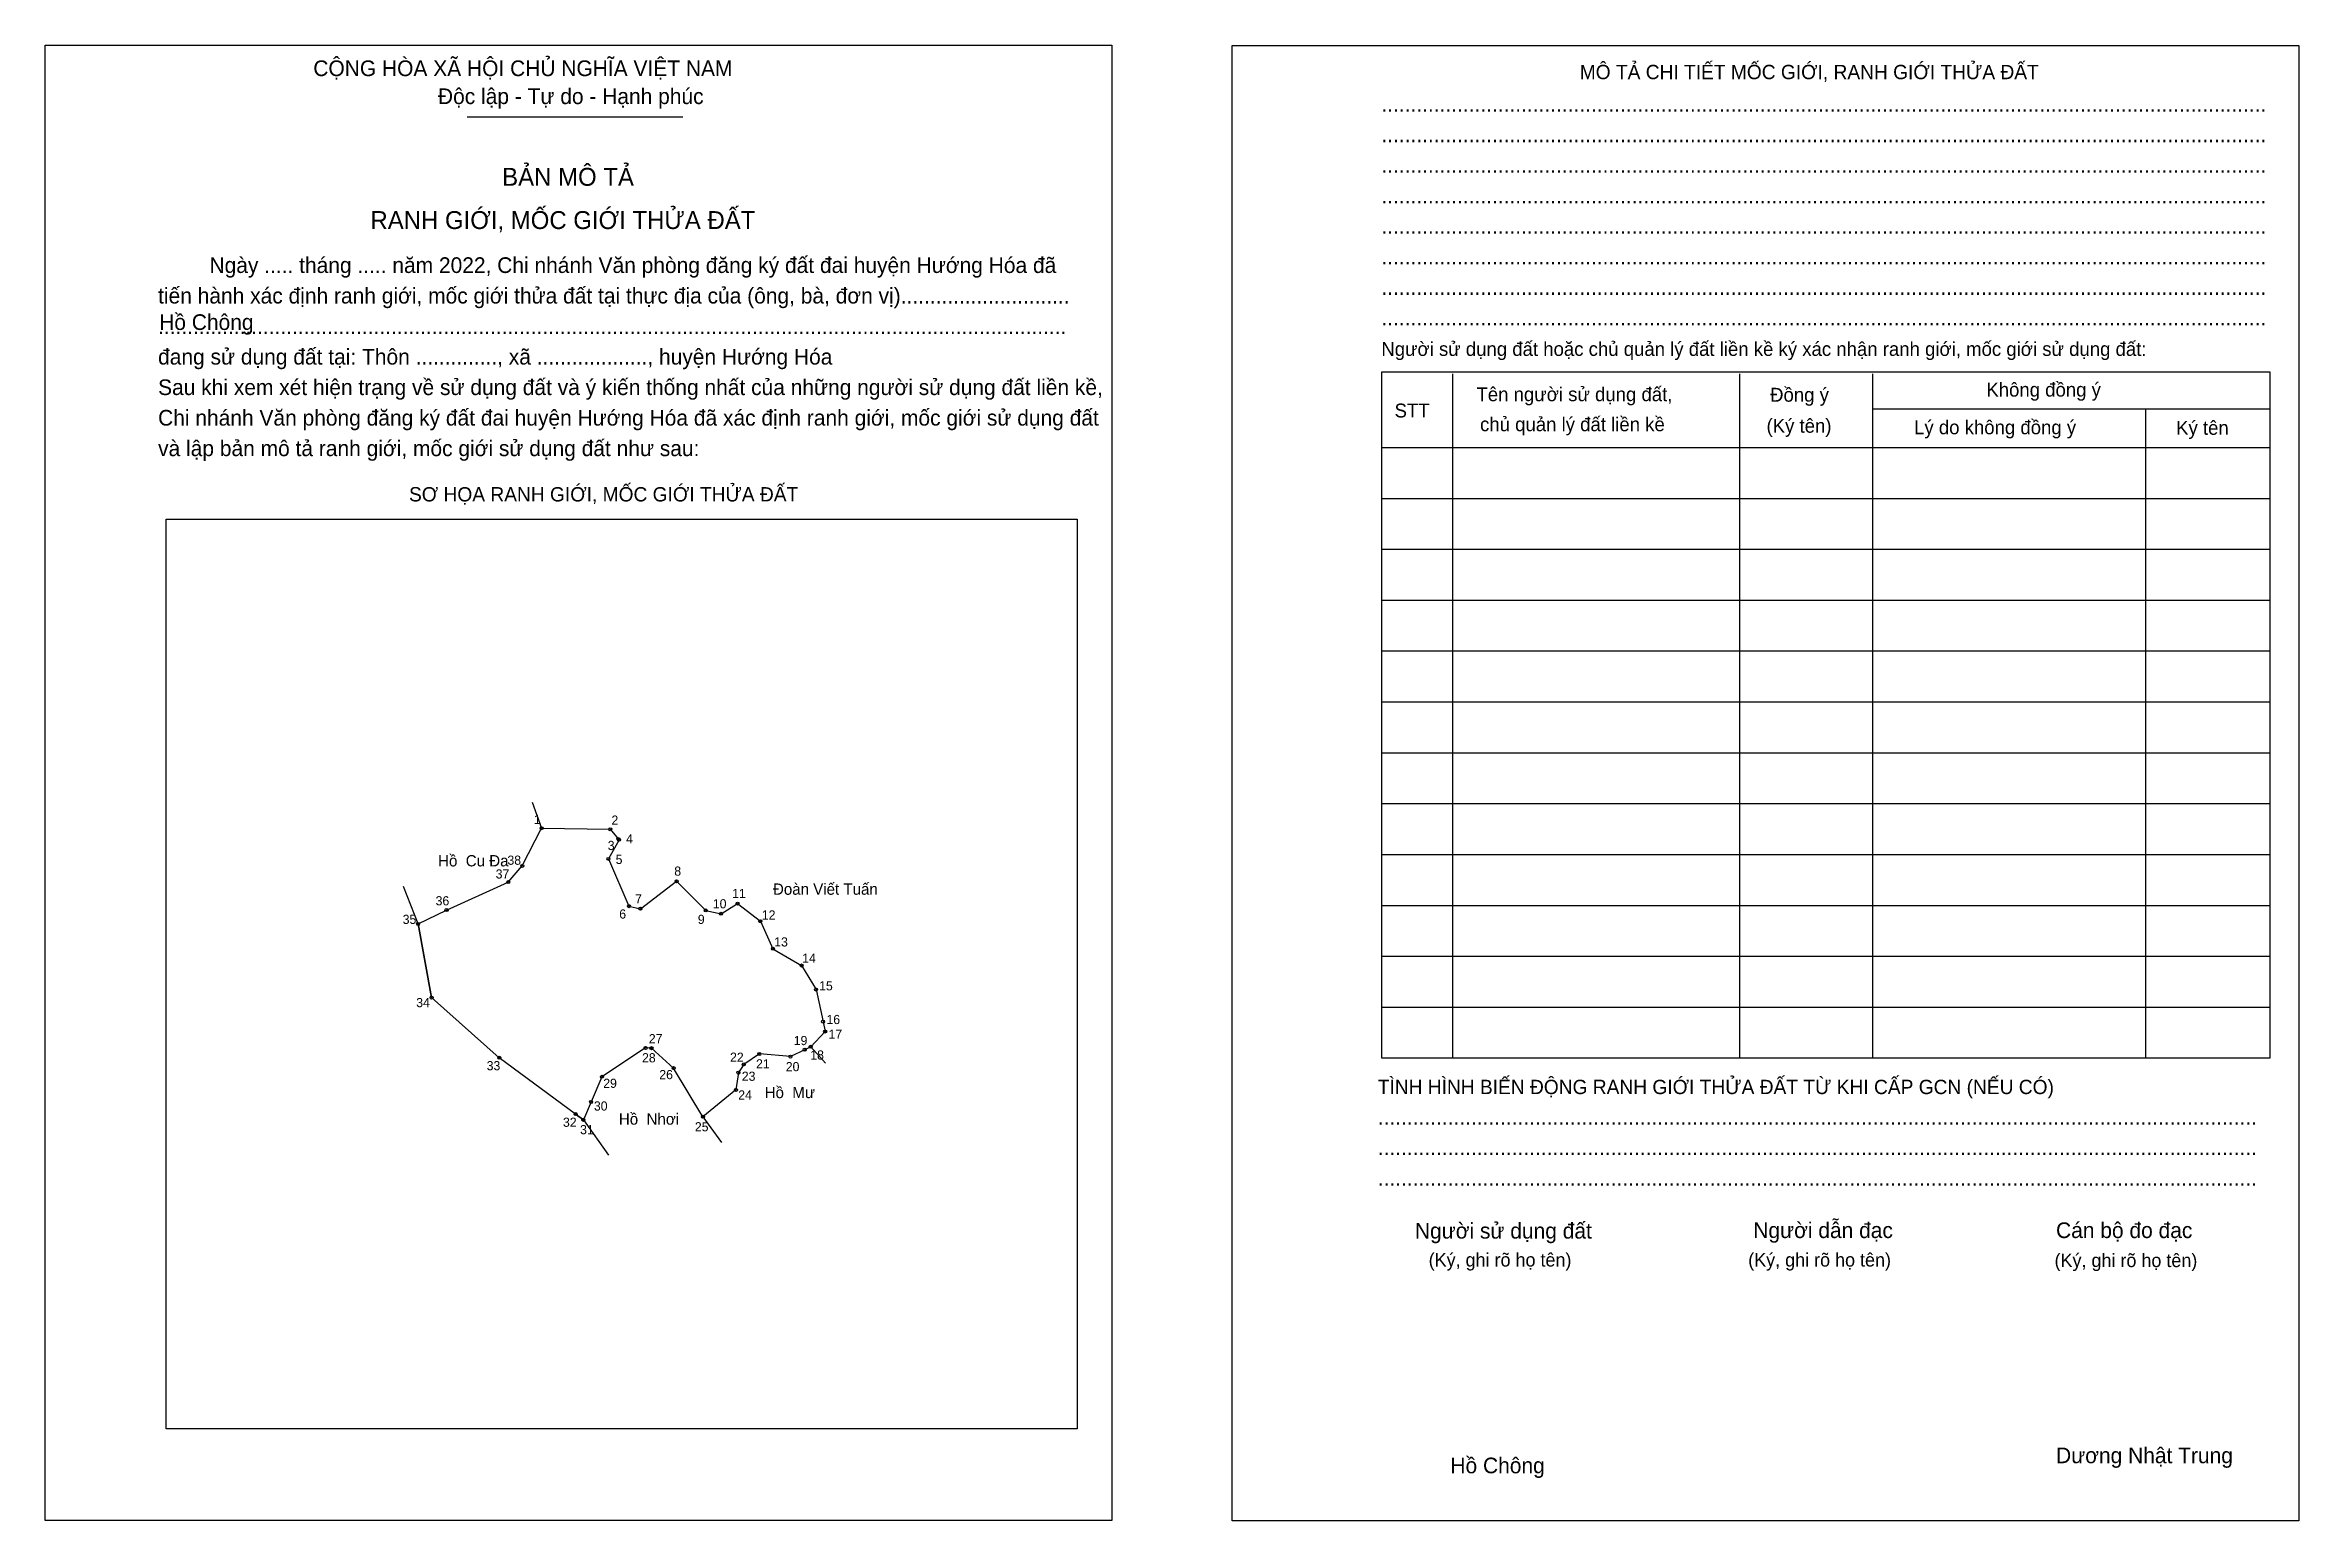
# Model space of a CAD drawing. Extents: x 545400 to 546359, y 1835564 to 1836192.
import ezdxf

# ---------------------------------------------------------------- set-up
doc = ezdxf.new("R2010")
doc.units = 0
for name, color, linetype in [('Level 1', 7, 'Continuous'), ('Level 10', 7, 'Continuous'), ('Level 11', 7, 'Continuous'), ('Level 12', 7, 'Continuous'), ('Level 2', 7, 'Continuous'), ('Level 25', 7, 'Continuous'), ('Level 55', 7, 'Continuous'), ('Level 6', 7, 'Continuous'), ('Level 9', 7, 'Continuous')]:
    doc.layers.add(name, color=color, linetype=linetype)

msp = doc.modelspace()

# ---------------------------------------------------------------- linework, layer by layer
at = {"layer": 'Level 1'}
for p, q in [((545399.89, 1836191.66), (545399.89, 1836191.66)), ((545904.77, 1836191.44), (545904.77, 1836191.44)), ((545579.45, 1836161.14), (545671.22, 1836161.14)), ((545998.58, 1836051.84), (545998.58, 1835760.73)), ((546120.65, 1836051.84), (546120.65, 1835760.73)), ((546177.14, 1836051.84), (546177.14, 1835760.73)), ((546177.14, 1836036.9), (546346.39, 1836036.9)), ((546293.37, 1836036.9), (546293.37, 1835760.73)), ((545968.28, 1836020.45), (546346.39, 1836020.45)), ((545968.28, 1835998.81), (546346.39, 1835998.81)), ((545451.42, 1835989.94), (545451.42, 1835989.94)), ((545968.28, 1835977.17), (546346.39, 1835977.17)), ((545968.28, 1835955.52), (546346.39, 1835955.52)), ((545968.28, 1835933.88), (546346.39, 1835933.88)), ((545968.28, 1835912.23), (546346.39, 1835912.23)), ((545968.28, 1835890.59), (546346.39, 1835890.59)), ((545968.28, 1835868.95), (546346.39, 1835868.95)), ((545968.28, 1835847.3), (546346.39, 1835847.3)), ((545968.28, 1835825.66), (546346.39, 1835825.66)), ((545968.28, 1835804.02), (546346.39, 1835804.02)), ((545968.28, 1835782.37), (546346.39, 1835782.37)), ((545838.85, 1835602.94), (545838.85, 1835602.94)), ((545853.69, 1835563.99), (545853.69, 1835563.99)), ((546358.58, 1835563.77), (546358.58, 1835563.77))]:
    msp.add_line(p, q, dxfattribs=at)
for points in [[(546346.39, 1836052.49), (545968.28, 1836052.49), (545968.28, 1835760.73), (546346.39, 1835760.73)], [(545451.42, 1835989.94), (545838.85, 1835989.94), (545838.85, 1835602.94), (545451.42, 1835602.94)]]:
    msp.add_lwpolyline(points, close=True, dxfattribs=at)
at = {"layer": 'Level 10'}
msp.add_line((545607.09, 1835869.59), (545611.07, 1835858.46), dxfattribs=at)
msp.add_lwpolyline([(545558.56, 1835817.74), (545570.63, 1835823.68), (545596.9, 1835835.56), (545602.86, 1835842.46), (545611.07, 1835858.46), (545640.28, 1835858.01), (545643.72, 1835853.94), (545644.05, 1835853.55), (545639.52, 1835845.42), (545648.22, 1835825.32), (545653.11, 1835824.22), (545668.51, 1835835.91), (545680.92, 1835823.5), (545687.44, 1835822.07), (545694.45, 1835826.42), (545704.14, 1835818.9), (545709.48, 1835807.21), (545721.66, 1835800.08), (545727.81, 1835789.84), (545730.8, 1835776.17), (545731.71, 1835772), (545725.54, 1835765.5), (545723, 1835764.26), (545716.94, 1835761.29), (545703.76, 1835762.42), (545697.09, 1835758.02), (545694.83, 1835754.48), (545693.75, 1835747.14), (545679.72, 1835735.72), (545667.26, 1835756.41), (545657.84, 1835764.91), (545655.34, 1835764.98), (545636.76, 1835752.74), (545632.14, 1835742.02), (545628.86, 1835734.42), (545625.52, 1835736.88), (545593.09, 1835760.81), (545564.32, 1835786.41)], close=True, dxfattribs=at)
at = {"layer": 'Level 11'}
for p, q in [((545558.56, 1835817.74), (545552.36, 1835833.63)), ((545725.54, 1835765.5), (545731.87, 1835758.49)), ((545628.86, 1835734.42), (545639.58, 1835719.33)), ((545679.72, 1835735.72), (545687.63, 1835724.79))]:
    msp.add_line(p, q, dxfattribs=at)
for centre in [(545611.07, 1835858.46), (545640.28, 1835858.01), (545643.72, 1835853.94), (545644.05, 1835853.55), (545602.86, 1835842.46), (545639.52, 1835845.42), (545596.9, 1835835.56), (545668.51, 1835835.91), (545570.63, 1835823.68), (545648.22, 1835825.32), (545653.11, 1835824.22), (545680.92, 1835823.5), (545687.44, 1835822.07), (545694.45, 1835826.42), (545704.14, 1835818.9), (545558.56, 1835817.74), (545558.56, 1835817.74), (545709.48, 1835807.21), (545721.66, 1835800.08), (545727.81, 1835789.84), (545564.32, 1835786.41), (545730.8, 1835776.17), (545731.71, 1835772), (545593.09, 1835760.81), (545655.34, 1835764.98), (545657.84, 1835764.91), (545703.76, 1835762.42), (545716.94, 1835761.29), (545723, 1835764.26), (545725.54, 1835765.5), (545636.76, 1835752.74), (545667.26, 1835756.41), (545694.83, 1835754.48), (545697.09, 1835758.02), (545632.14, 1835742.02), (545693.75, 1835747.14), (545625.52, 1835736.88), (545628.86, 1835734.42), (545679.72, 1835735.72)]:
    msp.add_circle(centre, 0.649, dxfattribs=at)
at = {"layer": 'Level 2'}
for points in [[(545399.89, 1836191.65), (545853.7, 1836191.65), (545853.7, 1835563.99), (545399.89, 1835563.99)], [(545904.78, 1836191.44), (546358.58, 1836191.44), (546358.58, 1835563.77), (545904.78, 1835563.77)]]:
    msp.add_lwpolyline(points, close=True, dxfattribs=at)
at = {"layer": 'Level 25'}
for p, q in [((545602.86, 1835842.46), (545611.07, 1835858.46)), ((545611.07, 1835858.46), (545640.28, 1835858.01)), ((545558.56, 1835817.74), (545564.32, 1835786.41)), ((545564.32, 1835786.41), (545593.09, 1835760.81)), ((545657.84, 1835764.91), (545655.34, 1835764.98)), ((545667.26, 1835756.41), (545657.84, 1835764.91)), ((545716.94, 1835761.29), (545703.76, 1835762.42)), ((545693.75, 1835747.14), (545679.72, 1835735.72)), ((545625.52, 1835736.88), (545628.86, 1835734.42))]:
    msp.add_line(p, q, dxfattribs=at)

# ---------------------------------------------------------------- texts
at = {"layer": 'Level 1'}
for s, height, p in [('CỘNG HÒA XÃ HỘI CHỦ NGHĨA VIỆT NAM', 6.6659, (545513.98, 1836178.45)), ('MÔ TẢ CHI TIẾT MỐC GIỚI, RANH GIỚI THỬA ĐẤT', 6.0945, (546052.67, 1836177.14)), ('Độc lập - Tự do - Hạnh phúc', 6.6659, (545567, 1836166.55)), ('........................................................................................................................................................', 6.66589, (545968.28, 1836163.3)), ('........................................................................................................................................................', 6.66589, (545968.28, 1836150.32)), ('BẢN MÔ TẢ', 7.619, (545594.32, 1836131.79)), ('........................................................................................................................................................', 6.66589, (545968.28, 1836137.33)), ('RANH GIỚI, MỐC GIỚI THỬA ĐẤT', 7.619, (545538.29, 1836113.39)), ('........................................................................................................................................................', 6.66589, (545968.28, 1836124.34)), ('........................................................................................................................................................', 6.66589, (545968.28, 1836111.36)), ('Ngày ..... tháng ..... năm 2022, Chi nhánh Văn phòng đăng ký đất đai huyện Hướng Hóa đã', 6.6659, (545469.82, 1836094.69)), ('........................................................................................................................................................', 6.66589, (545968.28, 1836098.37)), ('tiến hành xác định ranh giới, mốc giới thửa đất tại thực địa của (ông, bà, đơn vị).............................', 6.66589, (545447.96, 1836081.7)), ('........................................................................................................................................................', 6.66589, (545968.28, 1836085.38)), ('............................................................................................................................................................', 6.66589, (545447.96, 1836068.72)), ('........................................................................................................................................................', 6.66589, (545968.28, 1836072.4)), ('đang sử dụng đất tại: Thôn .............., xã ..................., huyện Hướng Hóa', 6.6659, (545447.96, 1836055.73)), ('Người sử dụng đất hoặc chủ quản lý đất liền kề ký xác nhận ranh giới, mốc giới sử dụng đất:', 5.9047, (545968.28, 1836059.41)), ('Sau khi xem xét hiện trạng về sử dụng đất và ý kiến thống nhất của những người sử dụng đất liền kề,', 6.6659, (545447.96, 1836042.75)), ('Tên người sử dụng đất,', 5.9047, (546008.75, 1836040.15)), ('Đồng ý', 5.905, (546133.64, 1836039.93)), ('Không đồng ý', 5.9047, (546225.62, 1836042.1)), ('Chi nhánh Văn phòng đăng ký đất đai huyện Hướng Hóa đã xác định ranh giới, mốc giới sử dụng đất', 6.6659, (545447.96, 1836029.76)), ('STT', 5.905, (545973.91, 1836033.22)), ('chủ quản lý đất liền kề', 5.9047, (546010.27, 1836027.38)), ('(Ký tên)', 5.905, (546132.12, 1836026.73)), ('Lý do không đồng ý', 5.9047, (546194.89, 1836026.08)), ('Ký tên', 5.905, (546306.35, 1836025.86)), ('và lập bản mô tả ranh giới, mốc giới sử dụng đất như sau:', 6.6659, (545447.96, 1836016.77)), ('SƠ HỌA RANH GIỚI, MỐC GIỚI THỬA ĐẤT', 6.0945, (545554.69, 1835997.49)), ('TÌNH HÌNH BIẾN ĐỘNG RANH GIỚI THỬA ĐẤT TỪ KHI CẤP GCN (NẾU CÓ)', 6.0945, (545966.76, 1835745.36)), ('.......................................................................................................................................................', 6.66589, (545966.76, 1835732.37)), ('.......................................................................................................................................................', 6.66589, (545966.76, 1835719.39)), ('.......................................................................................................................................................', 6.66589, (545966.76, 1835706.4)), ('Người sử dụng đất', 6.6659, (545982.56, 1835683.89)), ('Người dẫn đạc', 6.6659, (546126.49, 1835684.11)), ('Cán bộ đo đạc', 6.6659, (546255.27, 1835684.11)), ('(Ký, ghi rõ họ tên)', 5.7139, (545988.41, 1835671.99)), ('(Ký, ghi rõ họ tên)', 5.7139, (546124.33, 1835671.99)), ('(Ký, ghi rõ họ tên)', 5.7139, (546254.63, 1835671.77)), ('Dương Nhật Trung', 6.6659, (546255.27, 1835588.33))]:
    msp.add_text(s, height=height, dxfattribs=at).set_placement(p)
at = {"layer": 'Level 12'}
for s, p in [('Hồ  Cu Đa', (545567.06, 1835842.23)), ('Đoàn Viết Tuấn', (545709.49, 1835830.17)), ('Hồ  Mư', (545705.96, 1835743.65)), ('Hồ  Nhơi', (545643.96, 1835732.35))]:
    msp.add_text(s, height=4.8, dxfattribs=at).set_placement(p)
at = {"layer": 'Level 55'}
for s, p in [('1', (545610.95, 1835858.46)), ('2', (545640.13, 1835858.01)), ('3', (545643.59, 1835853.94)), ('4', (545643.9, 1835853.55)), ('38', (545602.56, 1835842.46)), ('5', (545639.38, 1835845.42)), ('37', (545596.59, 1835835.56)), ('8', (545668.37, 1835835.91)), ('36', (545570.32, 1835823.68)), ('6', (545648.07, 1835825.32)), ('7', (545652.96, 1835824.22)), ('9', (545680.77, 1835823.5)), ('10', (545687.13, 1835822.07)), ('11', (545694.17, 1835826.42)), ('12', (545703.83, 1835818.9)), ('35', (545558.26, 1835817.74)), ('13', (545709.19, 1835807.21)), ('14', (545721.35, 1835800.08)), ('15', (545727.51, 1835789.84)), ('34', (545564.01, 1835786.41)), ('16', (545730.49, 1835776.17)), ('17', (545731.4, 1835772)), ('28', (545655.04, 1835764.98)), ('27', (545657.53, 1835764.91)), ('21', (545703.48, 1835762.42)), ('20', (545716.63, 1835761.29)), ('19', (545722.69, 1835764.26)), ('18', (545725.24, 1835765.5)), ('33', (545592.8, 1835760.81)), ('29', (545636.45, 1835752.74)), ('26', (545666.95, 1835756.41)), ('23', (545694.54, 1835754.48)), ('22', (545696.78, 1835758.02)), ('30', (545631.83, 1835742.02)), ('24', (545693.44, 1835747.14)), ('32', (545625.22, 1835736.88)), ('31', (545628.58, 1835734.42)), ('25', (545679.42, 1835735.72))]:
    msp.add_text(s, height=0.433, dxfattribs=at).set_placement(p)
at = {"layer": 'Level 6'}
for p in [(545448.42, 1836070.45), (545997.65, 1835584.04)]:
    msp.add_text('Hồ Chông', height=6.666, dxfattribs=at).set_placement(p)
at = {"layer": 'Level 9'}
for s, height, p in [('1', 3.9, (545607.76, 1835860.22)), ('2', 3.9, (545640.81, 1835859.97)), ('3', 3.9, (545639.22, 1835849.19)), ('4', 3.9, (545647.02, 1835852.02)), ('37', 3.896, (545591.56, 1835837.08)), ('38', 3.896, (545596.56, 1835842.93)), ('5', 3.9, (545642.59, 1835843.26)), ('8', 3.9, (545667.53, 1835838.28)), ('36', 3.896, (545566.01, 1835825.65)), ('7', 3.9, (545650.88, 1835826.5)), ('11', 3.896, (545692.15, 1835828.79)), ('35', 3.896, (545552, 1835817.74)), ('6', 3.9, (545644.13, 1835820.04)), ('9', 3.9, (545677.53, 1835817.75)), ('10', 3.896, (545683.93, 1835824.39)), ('12', 3.896, (545704.78, 1835819.64)), ('13', 3.896, (545710.05, 1835808.16)), ('14', 3.896, (545721.92, 1835801.21)), ('15', 3.896, (545729.14, 1835789.49)), ('34', 3.896, (545557.77, 1835782.34)), ('27', 3.896, (545656.7, 1835766.98)), ('16', 3.896, (545732.26, 1835775.15)), ('17', 3.896, (545733.13, 1835768.89)), ('28', 3.896, (545653.81, 1835758.87)), ('22', 3.896, (545691.25, 1835759.11)), ('19', 3.896, (545718.34, 1835766.2)), ('18', 3.896, (545725.39, 1835760.06)), ('33', 3.896, (545587.72, 1835755.5)), ('29', 3.896, (545637.32, 1835748.01)), ('26', 3.896, (545661.15, 1835751.71)), ('23', 3.896, (545696.25, 1835751.02)), ('21', 3.896, (545702.3, 1835756.28)), ('20', 3.896, (545714.96, 1835755.09)), ('30', 3.896, (545633.34, 1835738.36)), ('24', 3.896, (545694.73, 1835743.05)), ('32', 3.896, (545620.19, 1835731.45)), ('25', 3.896, (545676.29, 1835729.51)), ('31', 3.896, (545627.46, 1835728.29))]:
    msp.add_text(s, height=height, dxfattribs=at).set_placement(p)

doc.saveas('drawing.dxf')
